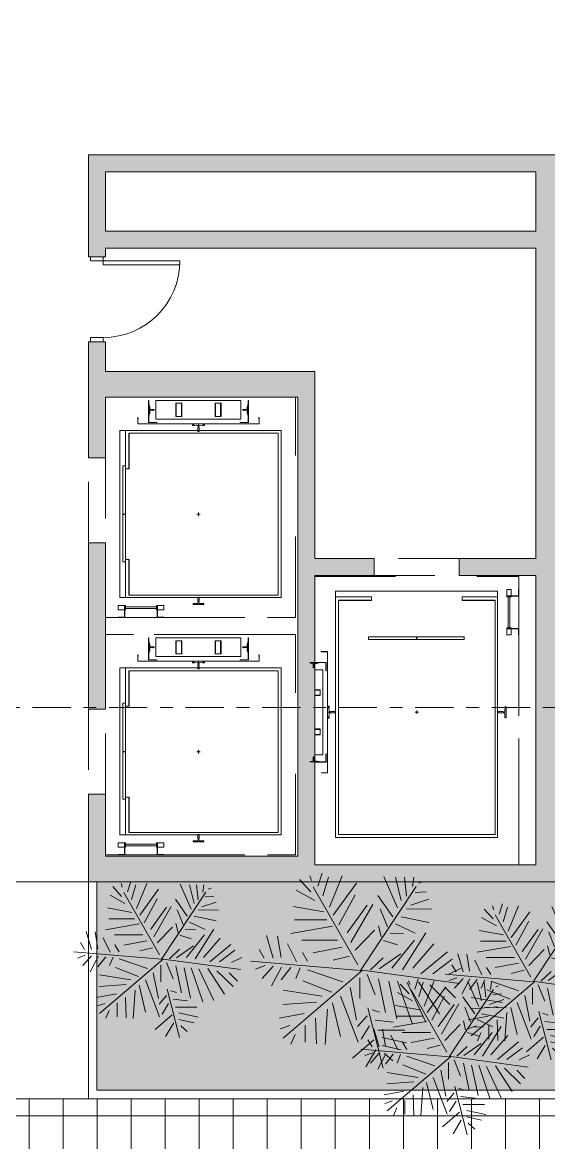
# Model space of a CAD drawing. Header units: millimetres. Extents: x 90964 to 877642, y 656808 to 1438307.
# Drawn here: x 380283 to 386469, y 1194509 to 1207680 of the extents above; entities that cross this region are included whole.
import ezdxf

# ---------------------------------------------------------------- set-up
doc = ezdxf.new("R2010")
doc.units = ezdxf.units.MM
doc.header["$LTSCALE"] = 300
for name, pattern in [('CENTER', [3, 1.5, -0.5, 0.5, -0.5]), ('Dash', [6.35, 3.175, -3.175]), ('Overhead', [3.96875, 2.38125, -1.5875])]:
    doc.linetypes.add(name, pattern=pattern)
doc.layers.add('A-CAY', color=7, linetype='Continuous', lineweight=13, true_color=0x3b7500)
for name, color, linetype, lineweight in [('A-COT VACH', 2, 'Continuous', 35), ('A-DETL-GENF', 92, 'Overhead', 9), ('A-DETL-MEDM', 33, 'Continuous', 18), ('A-DOOR', 31, 'Continuous', 9), ('A-DOOR-FRAM', 31, 'Continuous', 9), ('A-GENM', 13, 'Continuous', 9), ('A-NET THAY', 125, 'Continuous', 18), ('A-TRUC', 250, 'CENTER', 5), ('A-WALL', 113, 'Continuous', 9), ('A-WALL-PATT', 111, 'Continuous', 9), ('Q-SPCQ', 91, 'Continuous', 9), ('S-STRS-MBND', 31, 'Overhead', 9)]:
    doc.layers.add(name, color=color, linetype=linetype, lineweight=lineweight)

# ---------------------------------------------------------------- blocks, each defined once
blk = doc.blocks.new('schindler_5500-bim - Lift_one floor-1478719-Option 5 Floor Plans')
at = {"layer": 'A-GENM', "linetype": 'Dash'}
for p, q in [((1212, 1140), (-1379, 1140)), ((-1379, 1140), (-1379, -1095)), ((1212, 1140), (-1379, 1140)), ((-1379, 1140), (-1379, -1095)), ((1212, -409), (1212, 1140)), ((1212, -1095), (1212, 1140)), ((1212, -866), (1212, -485)), ((1212, -1095), (1212, -942))]:
    blk.add_line(p, q, dxfattribs=at)
at = {"layer": 'A-GENM'}
for p, q in [((979, 971), (-986, 971)), ((-986, 971), (-986, -926)), ((-952, -817), (-952, 936)), ((-952, 936), (950, 936)), ((950, 936), (950, -817)), ((979, -926), (979, 971)), ((-1063, 713), (-1139, 713)), ((-1139, 713), (-1139, 710)), ((-1139, 710), (-1118, 710)), ((-1118, 710), (-1118, 712)), ((-1118, 712), (-1064, 712)), ((-1064, 712), (-1064, 67)), ((-1063, 71), (-1063, 713)), ((-1078, 587), (-1338, 587)), ((-1338, 587), (-1338, 584)), ((-1338, 584), (-1294, 584)), ((-1294, 584), (-1294, 580)), ((-1294, 580), (-1269, 580)), ((-1269, 580), (-1269, 573)), ((-1269, 573), (-1242, 573)), ((-1265, 576), (-1265, 584)), ((-1190, 584), (-1265, 584)), ((-1265, 584), (-1265, 580)), ((-1255, 576), (-1265, 576)), ((-1262, 577), (-1234, 575)), ((-1242, 573), (-1242, 576)), ((-1232, 534), (-1237, 534)), ((-1232, 552), (-1233, 552)), ((-1233, 552), (-1233, 522)), ((-1232, 573), (-1232, 552)), ((-1224, 552), (-1224, 572)), ((-1223, 552), (-1224, 552)), ((-1223, 522), (-1223, 552)), ((-1218, 534), (-1223, 534)), ((-1221, 575), (-1193, 577)), ((-1213, 576), (-1213, 573)), ((-1213, 573), (-1186, 573)), ((-1190, 576), (-1200, 576)), ((-1190, 584), (-1190, 576)), ((-1190, 580), (-1190, 584)), ((-1186, 580), (-1161, 580)), ((-1186, 573), (-1186, 580)), ((-1161, 580), (-1161, 584)), ((-1161, 584), (-1081, 584)), ((-1081, 584), (-1081, 487)), ((-1078, 487), (-1078, 587)), ((-1379, -522), (-1379, 522)), ((-1379, -500), (-1379, 495)), ((-1338, 500), (-1118, 500)), ((-1338, 500), (-1338, -500)), ((-1233, 522), (-1223, 522)), ((-1118, -500), (-1118, 500)), ((-1081, 487), (-1078, 487)), ((-1305, 266), (-1150, 266)), ((-1305, 266), (-1305, 261)), ((-1150, 266), (-1150, 261)), ((-1305, 261), (-1305, 201)), ((-1150, 261), (-1305, 261)), ((-1305, 201), (-1150, 201)), ((-1305, 196), (-1305, 201)), ((-1150, 196), (-1305, 196)), ((-1150, 201), (-1150, 261)), ((-1150, 196), (-1150, 201)), ((-1064, 67), (-1047, 67)), ((-1043, 71), (-1063, 71)), ((-1052, 63), (-1063, 63)), ((-1063, 63), (-1063, -64)), ((-1045, 10), (-1048, 59)), ((-1047, 67), (-1047, 46)), ((-1047, 46), (-1043, 46)), ((-1043, 46), (-1043, 71)), ((-1022, 5), (-1040, 5)), ((-974, 8), (-1022, 8)), ((-1022, 8), (-1022, 5)), ((-974, -8), (-974, 8)), ((-1, -15), (-1, 15)), ((0, 20), (0, -20)), ((1024, 8), (974, 8)), ((974, 8), (974, -8)), ((1024, 5), (1024, 8)), ((1042, 5), (1024, 5)), ((1049, 58), (1047, 10)), ((1062, 63), (1055, 63)), ((1062, -64), (1062, 63)), ((-1047, -67), (-1064, -67)), ((-1064, -67), (-1064, -712)), ((-1063, -64), (-1053, -64)), ((-1063, -714), (-1063, -71)), ((-1063, -71), (-1043, -71)), ((-1048, -58), (-1045, -10)), ((-1043, -46), (-1047, -46)), ((-1047, -46), (-1047, -67)), ((-1043, -71), (-1043, -46)), ((-1040, -5), (-1022, -5)), ((-1022, -5), (-1022, -8)), ((-1022, -8), (-974, -8)), ((-21, 0), (19, 0)), ((-20, 0), (20, 0)), ((974, -8), (1024, -8)), ((1024, -8), (1024, -5)), ((1024, -5), (1042, -5)), ((1047, -10), (1050, -59)), ((1054, -64), (1062, -64)), ((-1305, -196), (-1150, -196)), ((-1305, -196), (-1305, -201)), ((-1305, -201), (-1305, -261)), ((-1150, -201), (-1305, -201)), ((-1305, -261), (-1150, -261)), ((-1305, -261), (-1305, -266)), ((-1150, -196), (-1150, -201)), ((-1150, -261), (-1150, -201)), ((-1150, -261), (-1150, -266)), ((-1150, -266), (-1305, -266)), ((-1118, -500), (-1338, -500)), ((-1223, -522), (-1233, -522)), ((-1233, -522), (-1233, -552)), ((-1223, -552), (-1223, -522)), ((-1078, -487), (-1081, -487)), ((-1081, -487), (-1081, -584)), ((-1078, -587), (-1078, -487)), ((-1294, -584), (-1338, -584)), ((-1338, -584), (-1338, -587)), ((-1338, -587), (-1078, -587)), ((-1269, -580), (-1294, -580)), ((-1294, -580), (-1294, -584)), ((-1242, -573), (-1269, -573)), ((-1269, -573), (-1269, -580)), ((-1265, -584), (-1265, -576)), ((-1265, -576), (-1259, -576)), ((-1265, -579), (-1265, -584)), ((-1190, -584), (-1265, -584)), ((-1265, -584), (-1190, -584)), ((-1234, -575), (-1262, -577)), ((-1242, -576), (-1242, -573)), ((-1232, -534), (-1237, -534)), ((-1233, -552), (-1232, -552)), ((-1232, -552), (-1232, -573)), ((-1224, -572), (-1224, -552)), ((-1224, -552), (-1223, -552)), ((-1218, -534), (-1223, -534)), ((-1193, -577), (-1221, -575)), ((-1186, -573), (-1213, -573)), ((-1213, -573), (-1213, -576)), ((-1196, -576), (-1190, -576)), ((-1190, -576), (-1190, -584)), ((-1190, -584), (-1190, -579)), ((-1186, -580), (-1186, -573)), ((-1161, -580), (-1186, -580)), ((-1161, -584), (-1161, -580)), ((-1081, -584), (-1161, -584)), ((-1118, -710), (-1139, -710)), ((-1139, -710), (-1139, -714)), ((-1139, -714), (-1063, -714)), ((-1118, -712), (-1118, -710)), ((-1064, -712), (-1118, -712)), ((-534, -856), (-986, -856)), ((-534, -816), (-952, -816)), ((-534, -817), (-952, -817)), ((-3, -856), (-569, -856)), ((-569, -856), (-569, -888)), ((-569, -888), (-3, -888)), ((-534, -856), (-534, -816)), ((-534, -852), (-534, -817)), ((-3, -888), (-3, -856)), ((558, -856), (2, -856)), ((2, -856), (2, -888)), ((2, -888), (558, -888)), ((533, -816), (533, -856)), ((950, -816), (533, -816)), ((950, -817), (533, -817)), ((533, -817), (533, -856)), ((533, -856), (979, -856)), ((533, -856), (979, -856)), ((558, -888), (558, -856)), ((979, -926), (979, -856)), ((-986, -926), (979, -926))]:
    blk.add_line(p, q, dxfattribs=at)
for centre, radius, start, end in [((-1262, 580), 3, 180, 270), ((-1234, 573), 2.84, 360, 90), ((-1221, 572), 3, 90, 180), ((-1193, 580), 2.84, 270, 0), ((-1052, 59), 4.75, 0, 90), ((-1040, 10), 5.01, 180, 270), ((1042, 10), 4.75, 270, 360), ((1055, 58), 5.01, 90, 180), ((-1053, -58), 5.01, 270, 360), ((-1040, -10), 4.75, 90, 180), ((1042, -10), 5.01, 360, 90), ((1054, -59), 4.75, 180, 270), ((-1262, -580), 2.95, 84.996, 177.9426), ((-1234, -573), 2.64, 270, 360), ((-1221, -572), 2.79, 180, 270), ((-1193, -579), 2.71, 0, 97.4205)]:
    blk.add_arc(centre, radius, start, end, dxfattribs=at)
at = {"layer": 'Q-SPCQ'}
for p, q in [((-1055, 0), (-1035, 0)), ((-1045, -15), (-1045, 15)), ((1073, -480), (1073, -409)), ((1124, -409), (1073, -409)), ((1208, -480), (1073, -480)), ((1073, -480), (1073, -485)), ((1124, -485), (1073, -485)), ((1073, -485), (1073, -495)), ((1073, -495), (1124, -495)), ((1089, -495), (1089, -856)), ((1108, -856), (1108, -495)), ((1124, -409), (1124, -480)), ((1124, -485), (1212, -485)), ((1124, -495), (1124, -485)), ((1208, -409), (1208, -480)), ((1212, -409), (1208, -409)), ((1212, -485), (1212, -409)), ((1124, -856), (1073, -856)), ((1073, -856), (1073, -866)), ((1073, -866), (1073, -871)), ((1073, -866), (1124, -866)), ((1073, -871), (1208, -871)), ((1073, -942), (1073, -871)), ((1124, -866), (1124, -856)), ((1212, -866), (1124, -866)), ((1124, -871), (1124, -942)), ((1208, -871), (1208, -942)), ((1212, -942), (1212, -866)), ((1073, -942), (1124, -942)), ((1208, -942), (1212, -942))]:
    blk.add_line(p, q, dxfattribs=at)
blk = doc.blocks.new('M_Door-Opening - 1000 X 2100mm-720239-Option 5 Floor Plans')
at = {"layer": 'A-DETL-GENF'}
for p, q in [((492, 100), (-508, 100)), ((-508, -100), (492, -100))]:
    blk.add_line(p, q, dxfattribs=at)
at = {"layer": 'A-DETL-MEDM'}
for p, q in [((-508, 100), (-508, -100)), ((492, -100), (492, 100))]:
    blk.add_line(p, q, dxfattribs=at)
blk = doc.blocks.new('M_Door-Opening - 1000 X 2100mm-720273-Option 5 Floor Plans')
at = {"layer": 'A-DETL-GENF'}
for p, q in [((-508, 100), (492, 100)), ((492, -100), (-508, -100))]:
    blk.add_line(p, q, dxfattribs=at)
at = {"layer": 'A-DETL-MEDM'}
for p, q in [((-508, -100), (-508, 100)), ((492, 100), (492, -100))]:
    blk.add_line(p, q, dxfattribs=at)
blk = doc.blocks.new('M_Door-Passage-Single-Flush - M_Door-Passage-Single-Flush-756115-Option 5 Floor Plans')
at = {"layer": 'A-DOOR'}
for p, q in [((405, -81.35), (450, -81.35)), ((405, -981.35), (405, -81.35)), ((450, -81.35), (450, -981.35)), ((450, -981.35), (405, -981.35))]:
    blk.add_line(p, q, dxfattribs=at)
blk.add_arc((450, -81.35), 900, 180, 270, dxfattribs=at)
at = {"layer": 'A-DOOR-FRAM'}
for p, q in [((-500, 68.65), (-450, 68.65)), ((-500, -81.35), (-500, 68.65)), ((-450, 68.65), (-450, -81.35)), ((450, 68.65), (500, 68.65)), ((450, -81.35), (450, 68.65)), ((500, 68.65), (500, -81.35)), ((-450, -81.35), (-500, -81.35)), ((500, -81.35), (450, -81.35))]:
    blk.add_line(p, q, dxfattribs=at)
blk = doc.blocks.new('schindler_5500-bim - Lift_service_one floor-1478796-Option 5 Floor Plans')
at = {"layer": 'A-GENM', "linetype": 'Dash'}
for p, q in [((-1201, 1595), (1199, 1595)), ((-1201, 1595), (1199, 1595)), ((1199, 1595), (1199, 1442)), ((1199, 1595), (1199, -1793)), ((1199, 1366), (1199, 985)), ((1199, 909), (1199, -1793))]:
    blk.add_line(p, q, dxfattribs=at)
at = {"layer": 'A-GENM'}
for p, q in [((-956, -1471), (-956, 1426)), ((-956, 1426), (949, 1426)), ((-534, 1356), (-956, 1356)), ((-534, 1356), (-534, 1316)), ((-534, 1352), (-534, 1317)), ((533, 1316), (533, 1356)), ((533, 1356), (949, 1356)), ((533, 1317), (533, 1356)), ((533, 1356), (949, 1356)), ((949, 1426), (949, 1356)), ((949, 1426), (949, -1471)), ((-922, 1317), (-922, -1436)), ((-534, 1317), (-922, 1317)), ((-534, 1316), (-922, 1316)), ((920, 1317), (533, 1317)), ((920, 1316), (533, 1316)), ((920, -1436), (920, 1317)), ((-569, 856), (-569, 888)), ((-569, 888), (-3, 888)), ((-3, 856), (-569, 856)), ((-3, 888), (-3, 856)), ((2, 856), (2, 888)), ((2, 888), (558, 888)), ((558, 856), (2, 856)), ((558, 888), (558, 856)), ((-1050, 713), (-1126, 713)), ((-1126, 713), (-1126, 710)), ((-1126, 710), (-1105, 710)), ((-1105, 710), (-1105, 712)), ((-1105, 712), (-1051, 712)), ((-1051, 712), (-1051, 67)), ((-1050, 71), (-1050, 713)), ((-1177, 584), (-1252, 584)), ((-1252, 584), (-1252, 579)), ((-1249, 577), (-1221, 575)), ((-1219, 552), (-1220, 552)), ((-1220, 552), (-1220, 522)), ((-1219, 573), (-1219, 552)), ((-1211, 552), (-1211, 572)), ((-1210, 552), (-1211, 552)), ((-1210, 522), (-1210, 552)), ((-1208, 575), (-1180, 577)), ((-1065, 587), (-1200, 587)), ((-1200, 584), (-1177, 584)), ((-1200, 576), (-1200, 573)), ((-1200, 573), (-1173, 573)), ((-1177, 576), (-1183, 576)), ((-1177, 584), (-1177, 576)), ((-1177, 579), (-1177, 584)), ((-1173, 580), (-1148, 580)), ((-1173, 573), (-1173, 580)), ((-1148, 580), (-1148, 584)), ((-1148, 584), (-1068, 584)), ((-1068, 584), (-1068, 487)), ((-1065, 487), (-1065, 587)), ((-1220, 522), (-1210, 522)), ((-1200, 500), (-1105, 500)), ((-1105, -500), (-1105, 500)), ((-1068, 487), (-1065, 487)), ((-1200, 266), (-1137, 266)), ((-1137, 266), (-1137, 261)), ((-1137, 261), (-1200, 261)), ((-1200, 201), (-1137, 201)), ((-1137, 196), (-1200, 196)), ((-1137, 201), (-1137, 261)), ((-1137, 201), (-1137, 196)), ((-1051, 67), (-1034, 67)), ((-1030, 71), (-1050, 71)), ((-1040, 63), (-1050, 63)), ((-1050, 63), (-1050, -64)), ((-1032, 10), (-1035, 58)), ((-1034, 67), (-1034, 46)), ((-1034, 46), (-1030, 46)), ((-1030, 46), (-1030, 71)), ((-1009, 5), (-1027, 5)), ((-961, 8), (-1009, 8)), ((-1009, 8), (-1009, 5)), ((-961, -8), (-961, 8)), ((-21, 0), (19, 0)), ((-20, 0), (20, 0)), ((-1, 15), (-1, -15)), ((0, -20), (0, 20)), ((1011, 8), (961, 8)), ((961, 8), (961, -8)), ((1011, 5), (1011, 8)), ((1029, 5), (1011, 5)), ((1037, 59), (1034, 10)), ((1049, 63), (1041, 63)), ((1049, -64), (1049, 63)), ((-1034, -67), (-1051, -67)), ((-1051, -67), (-1051, -712)), ((-1050, -64), (-1039, -64)), ((-1050, -713), (-1050, -71)), ((-1050, -71), (-1030, -71)), ((-1035, -59), (-1032, -10)), ((-1030, -46), (-1034, -46)), ((-1034, -46), (-1034, -67)), ((-1030, -71), (-1030, -46)), ((-1027, -5), (-1009, -5)), ((-1009, -5), (-1009, -8)), ((-1009, -8), (-961, -8)), ((961, -8), (1011, -8)), ((1011, -8), (1011, -5)), ((1011, -5), (1029, -5)), ((1034, -10), (1036, -58)), ((1042, -64), (1049, -64)), ((-1200, -196), (-1137, -196)), ((-1137, -201), (-1200, -201)), ((-1200, -261), (-1137, -261)), ((-1137, -201), (-1137, -196)), ((-1137, -261), (-1137, -201)), ((-1137, -261), (-1137, -266)), ((-1137, -266), (-1200, -266)), ((-1210, -522), (-1220, -522)), ((-1220, -522), (-1220, -552)), ((-1210, -552), (-1210, -522)), ((-1105, -500), (-1200, -500)), ((-1065, -487), (-1068, -487)), ((-1068, -487), (-1068, -584)), ((-1065, -587), (-1065, -487)), ((-1252, -580), (-1252, -584)), ((-1252, -584), (-1177, -584)), ((-1221, -575), (-1249, -577)), ((-1220, -552), (-1219, -552)), ((-1219, -552), (-1219, -573)), ((-1211, -572), (-1211, -552)), ((-1211, -552), (-1210, -552)), ((-1180, -577), (-1208, -575)), ((-1173, -573), (-1200, -573)), ((-1200, -573), (-1200, -576)), ((-1200, -587), (-1065, -587)), ((-1187, -576), (-1177, -576)), ((-1177, -576), (-1177, -584)), ((-1177, -584), (-1177, -580)), ((-1173, -580), (-1173, -573)), ((-1148, -580), (-1173, -580)), ((-1148, -584), (-1148, -580)), ((-1068, -584), (-1148, -584)), ((-1105, -710), (-1126, -710)), ((-1126, -710), (-1126, -713)), ((-1126, -713), (-1050, -713)), ((-1105, -712), (-1105, -710)), ((-1051, -712), (-1105, -712)), ((-922, -1436), (920, -1436)), ((949, -1471), (-956, -1471))]:
    blk.add_line(p, q, dxfattribs=at)
for centre, radius, start, end in [((-1249, 580), 2.95, 182.0574, 275.004), ((-1221, 573), 2.64, 0, 90), ((-1208, 572), 2.79, 90, 180), ((-1180, 579), 2.71, 262.5795, 0), ((-1040, 58), 5.01, 0, 90), ((-1027, 10), 4.75, 180, 270), ((1029, 10), 5.01, 270, 0), ((1041, 59), 4.75, 90, 180), ((-1039, -59), 4.75, 270, 0), ((-1027, -10), 5.01, 90, 180), ((1029, -10), 4.75, 0, 90), ((1042, -58), 5.01, 180, 270), ((-1249, -580), 3, 90, 180), ((-1221, -573), 2.84, 270, 0), ((-1208, -572), 3, 180, 270), ((-1180, -580), 2.84, 0, 90)]:
    blk.add_arc(centre, radius, start, end, dxfattribs=at)
at = {"layer": 'Q-SPCQ'}
for p, q in [((1060, 1371), (1060, 1442)), ((1111, 1442), (1060, 1442)), ((1195, 1371), (1060, 1371)), ((1060, 1371), (1060, 1366)), ((1060, 1366), (1060, 1356)), ((1111, 1366), (1060, 1366)), ((1060, 1356), (1111, 1356)), ((1076, 1356), (1076, 995)), ((1095, 995), (1095, 1356)), ((1111, 1442), (1111, 1371)), ((1111, 1366), (1199, 1366)), ((1111, 1356), (1111, 1366)), ((1195, 1442), (1195, 1371)), ((1199, 1442), (1195, 1442)), ((1199, 1366), (1199, 1442)), ((1111, 995), (1060, 995)), ((1060, 995), (1060, 985)), ((1060, 985), (1060, 980)), ((1060, 985), (1111, 985)), ((1060, 909), (1060, 980)), ((1060, 980), (1195, 980)), ((1111, 985), (1111, 995)), ((1199, 985), (1111, 985)), ((1111, 980), (1111, 909)), ((1195, 980), (1195, 909)), ((1199, 909), (1199, 985)), ((1060, 909), (1111, 909)), ((1195, 909), (1199, 909)), ((-1032, 15), (-1032, -15)), ((-1042, 0), (-1022, 0))]:
    blk.add_line(p, q, dxfattribs=at)
blk = doc.blocks.new('schindler_5500-bim - Lift_one floor-V7-Option 5 Floor Plans')
at = {"layer": 'A-GENM', "linetype": 'Dash'}
for p, q in [((1212, 1140), (-1379, 1140)), ((1212, 1140), (-1379, 1140)), ((1212, -409), (1212, 1140)), ((1212, -1095), (1212, 1140)), ((1212, -866), (1212, -485)), ((1212, -1095), (1212, -942))]:
    blk.add_line(p, q, dxfattribs=at)
at = {"layer": 'A-GENM'}
for p, q in [((979, 971), (-986, 971)), ((-986, 971), (-986, -926)), ((-952, -817), (-952, 936)), ((-952, 936), (950, 936)), ((950, 936), (950, -817)), ((979, -926), (979, 971)), ((-1063, 713), (-1139, 713)), ((-1139, 713), (-1139, 710)), ((-1139, 710), (-1118, 710)), ((-1118, 710), (-1118, 712)), ((-1118, 712), (-1064, 712)), ((-1064, 712), (-1064, 67)), ((-1063, 71), (-1063, 713)), ((-1078, 587), (-1338, 587)), ((-1338, 587), (-1338, 584)), ((-1338, 584), (-1294, 584)), ((-1294, 584), (-1294, 580)), ((-1294, 580), (-1269, 580)), ((-1269, 580), (-1269, 573)), ((-1269, 573), (-1242, 573)), ((-1265, 576), (-1265, 584)), ((-1190, 584), (-1265, 584)), ((-1265, 584), (-1265, 580)), ((-1255, 576), (-1265, 576)), ((-1262, 577), (-1234, 575)), ((-1242, 573), (-1242, 576)), ((-1232, 534), (-1237, 534)), ((-1232, 552), (-1233, 552)), ((-1233, 552), (-1233, 522)), ((-1232, 573), (-1232, 552)), ((-1224, 552), (-1224, 572)), ((-1223, 552), (-1224, 552)), ((-1223, 522), (-1223, 552)), ((-1218, 534), (-1223, 534)), ((-1221, 575), (-1193, 577)), ((-1213, 576), (-1213, 573)), ((-1213, 573), (-1186, 573)), ((-1190, 576), (-1200, 576)), ((-1190, 584), (-1190, 576)), ((-1190, 580), (-1190, 584)), ((-1186, 580), (-1161, 580)), ((-1186, 573), (-1186, 580)), ((-1161, 580), (-1161, 584)), ((-1161, 584), (-1081, 584)), ((-1081, 584), (-1081, 487)), ((-1078, 487), (-1078, 587)), ((-1338, 500), (-1118, 500)), ((-1338, 500), (-1338, -500)), ((-1233, 522), (-1223, 522)), ((-1118, -500), (-1118, 500)), ((-1081, 487), (-1078, 487)), ((-1305, 266), (-1150, 266)), ((-1305, 266), (-1305, 261)), ((-1150, 266), (-1150, 261)), ((-1305, 261), (-1305, 201)), ((-1150, 261), (-1305, 261)), ((-1305, 201), (-1150, 201)), ((-1305, 196), (-1305, 201)), ((-1150, 196), (-1305, 196)), ((-1150, 201), (-1150, 261)), ((-1150, 196), (-1150, 201)), ((-1064, 67), (-1047, 67)), ((-1043, 71), (-1063, 71)), ((-1052, 63), (-1063, 63)), ((-1063, 63), (-1063, -64)), ((-1045, 10), (-1048, 59)), ((-1047, 67), (-1047, 46)), ((-1047, 46), (-1043, 46)), ((-1043, 46), (-1043, 71)), ((-1022, 5), (-1040, 5)), ((-974, 8), (-1022, 8)), ((-1022, 8), (-1022, 5)), ((-974, -8), (-974, 8)), ((-1, -15), (-1, 15)), ((0, 20), (0, -20)), ((1024, 8), (974, 8)), ((974, 8), (974, -8)), ((1024, 5), (1024, 8)), ((1042, 5), (1024, 5)), ((1049, 58), (1047, 10)), ((1062, 63), (1055, 63)), ((1062, -64), (1062, 63)), ((-1047, -67), (-1064, -67)), ((-1064, -67), (-1064, -712)), ((-1063, -64), (-1053, -64)), ((-1063, -714), (-1063, -71)), ((-1063, -71), (-1043, -71)), ((-1048, -58), (-1045, -10)), ((-1043, -46), (-1047, -46)), ((-1047, -46), (-1047, -67)), ((-1043, -71), (-1043, -46)), ((-1040, -5), (-1022, -5)), ((-1022, -5), (-1022, -8)), ((-1022, -8), (-974, -8)), ((-21, 0), (19, 0)), ((-20, 0), (20, 0)), ((974, -8), (1024, -8)), ((1024, -8), (1024, -5)), ((1024, -5), (1042, -5)), ((1047, -10), (1050, -59)), ((1054, -64), (1062, -64)), ((-1305, -196), (-1150, -196)), ((-1305, -196), (-1305, -201)), ((-1305, -201), (-1305, -261)), ((-1150, -201), (-1305, -201)), ((-1305, -261), (-1150, -261)), ((-1305, -261), (-1305, -266)), ((-1150, -196), (-1150, -201)), ((-1150, -261), (-1150, -201)), ((-1150, -261), (-1150, -266)), ((-1150, -266), (-1305, -266)), ((-1118, -500), (-1338, -500)), ((-1223, -522), (-1233, -522)), ((-1233, -522), (-1233, -552)), ((-1223, -552), (-1223, -522)), ((-1078, -487), (-1081, -487)), ((-1081, -487), (-1081, -584)), ((-1078, -587), (-1078, -487)), ((-1294, -584), (-1338, -584)), ((-1338, -584), (-1338, -587)), ((-1338, -587), (-1078, -587)), ((-1269, -580), (-1294, -580)), ((-1294, -580), (-1294, -584)), ((-1242, -573), (-1269, -573)), ((-1269, -573), (-1269, -580)), ((-1265, -584), (-1265, -576)), ((-1265, -576), (-1259, -576)), ((-1265, -579), (-1265, -584)), ((-1190, -584), (-1265, -584)), ((-1265, -584), (-1190, -584)), ((-1234, -575), (-1262, -577)), ((-1242, -576), (-1242, -573)), ((-1232, -534), (-1237, -534)), ((-1233, -552), (-1232, -552)), ((-1232, -552), (-1232, -573)), ((-1224, -572), (-1224, -552)), ((-1224, -552), (-1223, -552)), ((-1218, -534), (-1223, -534)), ((-1193, -577), (-1221, -575)), ((-1186, -573), (-1213, -573)), ((-1213, -573), (-1213, -576)), ((-1196, -576), (-1190, -576)), ((-1190, -576), (-1190, -584)), ((-1190, -584), (-1190, -579)), ((-1186, -580), (-1186, -573)), ((-1161, -580), (-1186, -580)), ((-1161, -584), (-1161, -580)), ((-1081, -584), (-1161, -584)), ((-1118, -710), (-1139, -710)), ((-1139, -710), (-1139, -714)), ((-1139, -714), (-1063, -714)), ((-1118, -712), (-1118, -710)), ((-1064, -712), (-1118, -712)), ((-534, -856), (-986, -856)), ((-534, -816), (-952, -816)), ((-534, -817), (-952, -817)), ((-3, -856), (-569, -856)), ((-569, -856), (-569, -888)), ((-569, -888), (-3, -888)), ((-534, -856), (-534, -816)), ((-534, -852), (-534, -817)), ((-3, -888), (-3, -856)), ((558, -856), (2, -856)), ((2, -856), (2, -888)), ((2, -888), (558, -888)), ((533, -816), (533, -856)), ((950, -816), (533, -816)), ((950, -817), (533, -817)), ((533, -817), (533, -856)), ((533, -856), (979, -856)), ((533, -856), (979, -856)), ((558, -888), (558, -856)), ((979, -926), (979, -856)), ((-986, -926), (979, -926))]:
    blk.add_line(p, q, dxfattribs=at)
for centre, radius, start, end in [((-1262, 580), 3, 180, 270), ((-1234, 573), 2.84, 360, 90), ((-1221, 572), 3, 90, 180), ((-1193, 580), 2.84, 270, 0), ((-1052, 59), 4.75, 0, 90), ((-1040, 10), 5.01, 180, 270), ((1042, 10), 4.75, 270, 360), ((1055, 58), 5.01, 90, 180), ((-1053, -58), 5.01, 270, 360), ((-1040, -10), 4.75, 90, 180), ((1042, -10), 5.01, 360, 90), ((1054, -59), 4.75, 180, 270), ((-1262, -580), 2.95, 84.996, 177.9426), ((-1234, -573), 2.64, 270, 360), ((-1221, -572), 2.79, 180, 270), ((-1193, -579), 2.71, 0, 97.4205)]:
    blk.add_arc(centre, radius, start, end, dxfattribs=at)
at = {"layer": 'Q-SPCQ'}
for p, q in [((-1055, 0), (-1035, 0)), ((-1045, -15), (-1045, 15)), ((1073, -480), (1073, -409)), ((1124, -409), (1073, -409)), ((1208, -480), (1073, -480)), ((1073, -480), (1073, -485)), ((1124, -485), (1073, -485)), ((1073, -485), (1073, -495)), ((1073, -495), (1124, -495)), ((1089, -495), (1089, -856)), ((1108, -856), (1108, -495)), ((1124, -409), (1124, -480)), ((1124, -485), (1212, -485)), ((1124, -495), (1124, -485)), ((1208, -409), (1208, -480)), ((1212, -409), (1208, -409)), ((1212, -485), (1212, -409)), ((1124, -856), (1073, -856)), ((1073, -856), (1073, -866)), ((1073, -866), (1073, -871)), ((1073, -866), (1124, -866)), ((1073, -871), (1208, -871)), ((1073, -942), (1073, -871)), ((1124, -866), (1124, -856)), ((1212, -866), (1124, -866)), ((1124, -871), (1124, -942)), ((1208, -871), (1208, -942)), ((1212, -942), (1212, -866)), ((1073, -942), (1124, -942)), ((1208, -942), (1212, -942))]:
    blk.add_line(p, q, dxfattribs=at)
blk = doc.blocks.new('LUOICOT THAPDOI')
at = {"layer": 'A-TRUC'}
blk.add_line((167478, 1199625), (248518, 1199625), dxfattribs=at)
blk = doc.blocks.new('mb-cay50')
at = {"color": 0, "linetype": 'ByBlock'}
for p, q in [((132.5, 445.5), (73.1, 544.6)), ((85.2, 197), (175.2, 552.2)), ((120.3, 386.1), (-4.7, 492.8)), ((184.3, 466.9), (231.6, 509.5)), ((-341.8, 354.7), (-366.2, 411.1)), ((-282.2, 299.2), (-282.2, 399.8)), ((-221.2, 258), (-216.6, 408.9)), ((-151.1, 204.6), (-164.8, 413.5)), ((-74.8, 129.9), (28.8, 399.8)), ((170.6, 419.6), (281.9, 445.5)), ((170.6, 372.3), (312.4, 402.8)), ((55.2, -23.8), (-411.6, 376.1)), ((-122.1, 168.1), (-74.8, 366.2)), ((94.4, 303.7), (47.1, 381.5)), ((144.7, 329.7), (303.3, 329.7)), ((-373.5, 302.4), (-429.9, 320.7)), ((-18.4, 78.1), (19.7, 267.2)), ((80.7, 244.3), (25.8, 308.3)), ((127.9, 270.2), (234.7, 282.4)), ((260.6, 40), (345.9, 290)), ((317, 49.2), (426.7, 280.9)), ((-288.6, 230.9), (-434.9, 258.3)), ((111.2, 209.2), (153.9, 222.9)), ((147.8, 26.3), (190.4, 224.5)), ((208.7, 40), (256, 262.6)), ((384.1, 44.6), (506, 233.6)), ((-216.6, 163.5), (-414.8, 177.2)), ((38, 21.7), (38, 143.7)), ((449.6, 62.9), (568.5, 177.2)), ((539.6, 78.1), (600.5, 139.1)), ((-421.8, -42.3), (-480.3, 69)), ((-183.1, 129.9), (-411.7, 93.4)), ((-126.7, 105.6), (-295.9, 38.5)), ((80.7, 1.9), (127.9, 120.8)), ((-471.2, -46.9), (-535.2, 24.8)), ((-367.3, -39.5), (-423.9, 33.9)), ((-312.8, -37.2), (-338.6, 24.8)), ((-61.1, 44.6), (-268.4, -25.5)), ((55.2, -23.8), (624.9, 53.7)), ((557.8, 1.9), (634.1, -36.2)), ((42.8, -21.9), (-603.8, -77.4)), ((-518.5, -51.5), (-574.9, -30.1)), ((27.2, -55.7), (-234.9, -513.4)), ((42.8, -21.9), (368.8, -514.9)), ((100.5, -25.5), (175.2, -97.2)), ((152.3, -31.6), (278.9, -120.1)), ((227, -36.2), (359.7, -200.9)), ((289.5, -25.5), (426.7, -243.5)), ((350.5, -36.2), (474, -178)), ((397.8, -2.7), (553.3, -130.7)), ((467.9, -2.7), (582.2, -88)), ((-523, -94.1), (-553.5, -146)), ((-471.2, -94.1), (-510.8, -226.8)), ((-423.9, -98.7), (-445.3, -223.7)), ((-333.4, -73.4), (-385.8, -179.5)), ((-268.5, -75.9), (-299, -127.7)), ((-65.7, -158.2), (-234.9, -126.2)), ((-23, -106.3), (-117.5, -83.5)), ((-13.8, -187.1), (114.2, -409.7)), ((11.9, -141.7), (124.7, -259.1)), ((178.2, -198.8), (260.6, -172.9)), ((-122.1, -281.7), (-367.5, -239)), ((-93.1, -200.9), (-302, -200.9)), ((-36.7, -243.5), (80.7, -405.1)), ((164.7, -219.2), (147.9, -284.7)), ((217.4, -242.3), (295.1, -239.3)), ((248.4, -295.4), (364.2, -240.5)), ((-155.6, -319.8), (-344.7, -319.8)), ((-84, -290.8), (10.5, -466.1)), ((201.1, -278.6), (158.4, -385.3)), ((281.9, -338.1), (445, -304.5)), ((-173.9, -367), (-353.8, -399)), ((-140.4, -394.5), (-65.7, -578.9)), ((-117.5, -347.2), (19.7, -536.2)), ((231.6, -338.1), (144.7, -463.1)), ((260.6, -389.9), (179.8, -574.4)), ((312.4, -385.3), (461.8, -382.3)), ((-225.8, -432.6), (-335.5, -493.6)), ((281.9, -432.6), (248.4, -569.8)), ((312.4, -458.5), (300.2, -569.8)), ((338.3, -406.7), (445, -441.7)), ((-250.1, -484.4), (-315.7, -556.1)), ((-207.5, -518), (-183.1, -594.2)), ((-178.5, -461.5), (-146.5, -569.8)), ((347.5, -514.9), (355.1, -569.8)), ((364.2, -479.8), (428.3, -484.4)), ((-245.6, -551.5), (-254.7, -578.9)), ((385.6, -536.2), (406.9, -543.9))]:
    blk.add_line(p, q, dxfattribs=at)

msp = doc.modelspace()

# ---------------------------------------------------------------- hatches: boundary and pattern name
at = {"layer": 'A-NET THAY'}
h = msp.add_hatch(dxfattribs=at)
h.set_pattern_fill('AR-HBONE', color=250, scale=3, double=1)
h.set_pattern_definition([(45, (420761.15, 1196025.32), (-3e-11, 431.0523), [914.4, -304.8]), (135, (420976.68, 1196240.84), (-3e-11, 431.0523), [914.4, -304.8])])
edge = h.paths.add_edge_path()
edge.add_line((445534.9, 1245943.2), (400857.2, 1246022.2))
edge.add_arc((400852.2, 1243022.2), 3000, 89.90437, 180)
edge.add_line((397852.2, 1243022.2), (397852.2, 1241125.3))
edge.add_line((397852.2, 1241125.3), (436544.8, 1241125.3))
edge.add_line((436544.8, 1241125.3), (445534.9, 1241125.3))
edge.add_line((445534.9, 1241125.3), (445534.9, 1245943.2))
edge = h.paths.add_edge_path()
edge.add_arc((367189.7, 1243160), 3000, 0, 89.96372)
edge.add_line((367191.6, 1246160), (343379.3, 1246200.3))
edge.add_arc((343374.3, 1238200.3), 8000, 89.96372, 180.91499)
edge.add_line((335375.3, 1238072.5), (335974, 1197977.4))
edge.add_arc((338973.6, 1198025.3), 3000, 180.91499, 270)
edge.add_line((338973.6, 1195025.3), (338402.6, 1236125.8))
edge.add_line((338402.6, 1236125.8), (338333.2, 1241125.3))
edge.add_line((338333.2, 1241125.3), (370189.7, 1241125.3))
edge.add_line((370189.7, 1241125.3), (370189.7, 1243160))
edge = h.paths.add_edge_path()
edge.add_line((339082.3, 1187203.7), (339057, 1189025.3))
edge.add_line((339057, 1189025.3), (337063.7, 1189025.3))
edge.add_arc((337063.7, 1186025.3), 3000, 90, 180.9386)
edge.add_line((334064.1, 1185976.2), (334435.1, 1161466.3))
edge.add_line((334435.1, 1161466.3), (339439.8, 1161466.3))
edge.add_line((339439.8, 1161466.3), (339082.3, 1187203.7))
h = msp.add_hatch(dxfattribs=at)
h.set_pattern_fill('_USER', color=250, scale=400, double=1, pattern_type=0)
h.set_pattern_definition([(4e-12, (420761.15, 1196025.3), (-3e-11, 400), []), (90, (420761.15, 1196025.3), (-400, -3e-11), [])])
h.paths.add_polyline_path([(436293.5, 1239625.3), (397852.2, 1239625.3), (397852.2, 1241125.3), (391642.2, 1241125.3), (391642.2, 1239625.3), (376436.6, 1239625.3), (376436.6, 1241125.3), (370189.7, 1241125.3), (370189.7, 1239625.3), (340561.5, 1239625.3), (340561.5, 1196025.3, -0.4142136), (339561.5, 1195025.3), (338973.6, 1195025.3), (339057, 1189025.3), (397720.9, 1189025.3), (397720.9, 1195025.3), (381057.9, 1195025.3), (346665.9, 1195025.3, -0.4142136), (344665.9, 1197025.3), (344665.9, 1230625.3, -0.4142136), (347665.9, 1233625.3), (368370.4, 1233625.3, -0.4142136), (371370.4, 1230625.3), (371370.4, 1229924), (376399.6, 1229924), (378336.2, 1229924), (389705.6, 1229924), (391642.2, 1229924), (396671.5, 1229924), (396671.5, 1230625.3, -0.4142136), (399671.5, 1233625.3), (403122.2, 1233625.3), (426978.9, 1233625.3, -0.4254724), (429976.7, 1230510.5), (429785, 1225505.3), (435804.7, 1225299.9)])
at = {"layer": 'A-WALL-PATT'}
h = msp.add_hatch(color=256, dxfattribs=at)
h.paths.add_polyline_path([(381257.9, 1197875.3), (381257.9, 1198606.3), (381057.9, 1198606.3), (381057.9, 1197875.3)], flags=0)
h.paths.add_polyline_path([(381257.9, 1199717.1), (381257.9, 1201562.4), (381057.9, 1201562.4), (381057.9, 1199606.3), (381257.9, 1199606.3)], flags=0)
h.paths.add_polyline_path([(381257.9, 1202562.4), (381257.9, 1203925.3), (381057.9, 1203925.3), (381057.9, 1202562.4)], flags=0)
h.paths.add_polyline_path([(381257.9, 1205225.3), (381257.9, 1206125.3), (381057.9, 1206125.3), (381057.9, 1204925.3), (381257.9, 1204925.3), (381257.9, 1205025.3)], flags=0)
for points in [[(388868.9, 1206125.3), (381257.9, 1206125.3), (381257.9, 1205925.3), (388868.9, 1205925.3)], [(386618.9, 1197775.3), (386618.9, 1205925.3), (386318.9, 1205925.3), (386318.9, 1197775.3)], [(386318.9, 1205025.3), (386318.9, 1205225.3), (381257.9, 1205225.3), (381257.9, 1205025.3), (384974.2, 1205025.3)], [(383518.9, 1203575.3), (381257.9, 1203575.3), (381257.9, 1203275.3), (383518.9, 1203275.3), (383518.9, 1203304.8)], [(383718.9, 1197775.3), (383718.9, 1203575.3), (383518.9, 1203575.3), (383518.9, 1197875.3), (383618.9, 1197875.3), (383618.9, 1197775.3)], [(383618.9, 1197775.3), (383618.9, 1197875.3), (381057.9, 1197875.3), (381057.9, 1197575.3), (383618.9, 1197575.3)], [(386618.9, 1197575.3), (386618.9, 1197775.3), (383618.9, 1197775.3), (383618.9, 1197575.3), (384974.2, 1197575.3)]]:
    msp.add_hatch(color=256, dxfattribs=at).paths.add_polyline_path(points, flags=0)
h = msp.add_hatch(color=256, dxfattribs=at)
h.paths.add_polyline_path([(386318.9, 1201175.3), (386318.9, 1201375.3), (385418.9, 1201375.3), (385418.9, 1201175.3), (386035.9, 1201175.3)], flags=0)
h.paths.add_polyline_path([(384418.9, 1201175.3), (384418.9, 1201375.3), (383718.9, 1201375.3), (383718.9, 1201175.3)], flags=0)
at = {"layer": 'S-STRS-MBND', "true_color": 0x3ba41e}
h = msp.add_hatch(dxfattribs=at)
h.set_pattern_fill('CROSS', color=74, scale=30, double=1)
h.set_pattern_definition([(4e-12, (420761.15, 1196025.32), (190.5, 190.5), [95.25, -285.75]), (90, (420808.78, 1195977.7), (-190.5, 190.5), [95.25, -285.75])])
h.paths.add_polyline_path([(436300.3, 1239825.3), (398052.2, 1239825.3), (398052.2, 1240925.3), (436337.9, 1240925.3), (434528.2, 1187886.4), (379327.1, 1187607.2), (339279.5, 1187404.7), (339259.8, 1188825.3), (426730.9, 1188825.3), (426730.9, 1229924), (426930.9, 1229924), (426930.9, 1230124), (423726.2, 1230124), (423726.2, 1233425.3), (426978.9, 1233425.3, -0.4254724), (429776.8, 1230518.1), (428681.7, 1201929.8), (435007.4, 1201929.8)])
h.paths.add_polyline_path([(391442.2, 1240925.3), (376636.6, 1240925.3), (376636.6, 1239825.3), (391442.2, 1239825.3)])
h.paths.add_polyline_path([(369989.7, 1240925.3), (338536, 1240925.3), (338602.6, 1236128.6), (339170.8, 1195225.3), (339561.5, 1195225.3, 0.4142136), (340361.5, 1196025.3), (340361.5, 1239825.3), (369989.7, 1239825.3)])
h.paths.add_polyline_path([(402922.2, 1233425.3), (399671.5, 1233425.3, 0.4142136), (396871.5, 1230625.3), (396871.5, 1230124), (402922.2, 1230124)], flags=17)
h.paths.add_polyline_path([(368370.4, 1233375.3), (347665.9, 1233375.3, 0.4142136), (344915.9, 1230625.3), (344915.9, 1230174), (371120.4, 1230174), (371120.4, 1230625.3, 0.4142136)], flags=17)
h.paths.add_polyline_path([(377957.9, 1197575.3), (350442.8, 1197575.3), (350442.8, 1195125.3), (377957.9, 1195125.3)], flags=17)
h.paths.add_polyline_path([(397620.9, 1197575.3), (381157.9, 1197575.3), (381157.9, 1195125.3), (397620.9, 1195125.3)], flags=17)

# ---------------------------------------------------------------- linework, layer by layer
at = {"layer": 'A-NET THAY'}
msp.add_line((346665.9, 1195025.3), (394165.2, 1195025.3), dxfattribs=at)
for points in [[(381057.9, 1197575.3), (397720.9, 1197575.3), (397720.9, 1195025.3), (381057.9, 1195025.3)], [(381157.9, 1197575.3), (397620.9, 1197575.3), (397620.9, 1195125.3), (381157.9, 1195125.3)]]:
    msp.add_lwpolyline(points, close=True, dxfattribs=at)
at = {"layer": 'A-WALL', "lineweight": 18}
for p, q in [((381057.9, 1206125.3), (381057.9, 1204925.3)), ((388868.9, 1206125.3), (381057.9, 1206125.3)), ((381257.9, 1205225.3), (381257.9, 1205925.3)), ((381257.9, 1205925.3), (386318.9, 1205925.3)), ((386318.9, 1205925.3), (386318.9, 1205225.3)), ((386318.9, 1205225.3), (381257.9, 1205225.3)), ((381257.9, 1204925.3), (381257.9, 1205025.3)), ((381257.9, 1205025.3), (386318.9, 1205025.3)), ((386318.9, 1205025.3), (386318.9, 1201375.3)), ((381057.9, 1204925.3), (381082.9, 1204925.3)), ((381232.9, 1204925.3), (381257.9, 1204925.3)), ((381057.9, 1203925.3), (381057.9, 1202562.4)), ((381082.9, 1203925.3), (381057.9, 1203925.3)), ((381257.9, 1203925.3), (381232.9, 1203925.3)), ((381257.9, 1203575.3), (381257.9, 1203925.3)), ((383718.9, 1203575.3), (381257.9, 1203575.3)), ((383718.9, 1201375.3), (383718.9, 1203575.3)), ((381257.9, 1202562.4), (381257.9, 1203275.3)), ((381257.9, 1203275.3), (383518.9, 1203275.3)), ((383518.9, 1203275.3), (383518.9, 1197875.3)), ((381057.9, 1201562.4), (381057.9, 1199606.3)), ((381257.9, 1199606.3), (381257.9, 1201562.4)), ((384418.9, 1201375.3), (383718.9, 1201375.3)), ((386318.9, 1201375.3), (385418.9, 1201375.3)), ((383718.9, 1201175.3), (384418.9, 1201175.3)), ((383718.9, 1197775.3), (383718.9, 1201175.3)), ((385418.9, 1201175.3), (386318.9, 1201175.3)), ((386318.9, 1201175.3), (386318.9, 1197775.3)), ((381057.9, 1198606.3), (381057.9, 1197575.3)), ((381257.9, 1197875.3), (381257.9, 1198606.3)), ((383518.9, 1197875.3), (381257.9, 1197875.3)), ((386318.9, 1197775.3), (383718.9, 1197775.3)), ((394216, 1197575.3), (374529.9, 1197575.3)), ((381057.9, 1197575.3), (383618.9, 1197575.3))]:
    msp.add_line(p, q, dxfattribs=at)

# ---------------------------------------------------------------- block references
at = {"layer": 'A-CAY', "rotation": 180}
for p, xscale, yscale, zscale in [((384172.6, 1196489.1), -2, 2, 2), ((381849.3, 1196629.5), -1.6, 1.6, 1.6), ((386218.5, 1196365.6), -1.6, 1.6, 1.6), ((385230.2, 1195484), -1.6, 1.6, 1.6)]:
    msp.add_blockref('mb-cay50', p, dxfattribs=dict(at, xscale=xscale, yscale=yscale, zscale=zscale))
at = {"layer": 'A-COT VACH'}
msp.add_blockref('LUOICOT THAPDOI', (176022.9, 0), dxfattribs=at)
at = {"layer": 'A-DOOR'}
for name, p, rotation in [('M_Door-Passage-Single-Flush - M_Door-Passage-Single-Flush-756115-Option 5 Floor Plans', (381151.6, 1204425.3), 90), ('M_Door-Opening - 1000 X 2100mm-720273-Option 5 Floor Plans', (381157.9, 1202070.6), 90), ('M_Door-Opening - 1000 X 2100mm-720239-Option 5 Floor Plans', (384910.7, 1201275.3), 180.0000000000004), ('M_Door-Opening - 1000 X 2100mm-720239-Option 5 Floor Plans', (381157.9, 1199098.1), 270)]:
    msp.add_blockref(name, p, dxfattribs=dict(at, rotation=rotation))
at = {"layer": 'A-GENM', "linetype": 'Dash', "rotation": 270}
for name, p in [('schindler_5500-bim - Lift_one floor-V7-Option 5 Floor Plans', (382352.4, 1201896.8)), ('schindler_5500-bim - Lift_one floor-1478719-Option 5 Floor Plans', (382352.4, 1199105.8))]:
    msp.add_blockref(name, p, dxfattribs=at)
at = {"layer": 'A-GENM', "linetype": 'Dash'}
msp.add_blockref('schindler_5500-bim - Lift_service_one floor-1478796-Option 5 Floor Plans', (384919.4, 1199568.8), dxfattribs=at)

doc.saveas('drawing.dxf')
